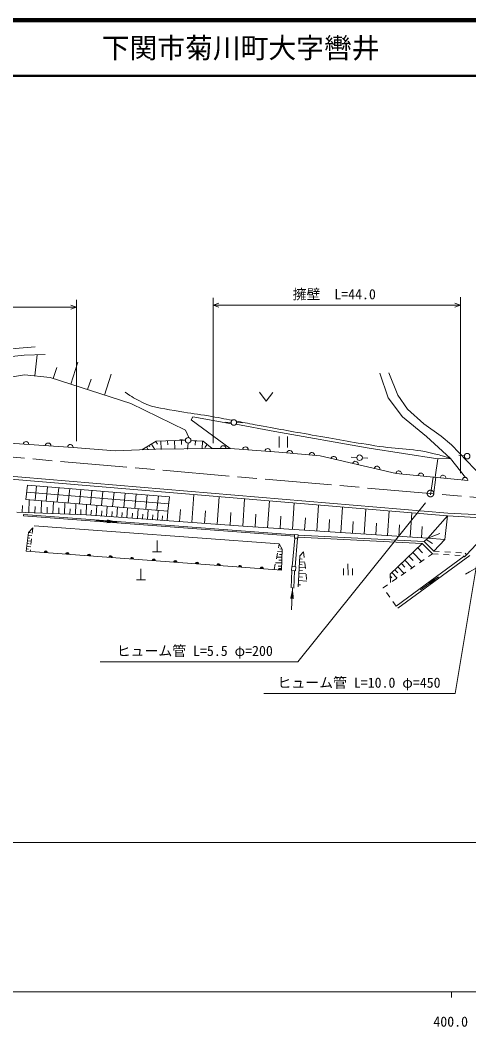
# Model space of a CAD drawing. Units: millimetres, scale not verified. Extents: x 40000 to 680000, y 20000 to 380000.
# Drawn here: x 390322 to 471116, y 198715 to 380000 of the extents above; entities that cross this region are included whole.
import ezdxf
from ezdxf.enums import TextEntityAlignment as Align

# ---------------------------------------------------------------- set-up
doc = ezdxf.new("R2010")
doc.units = ezdxf.units.MM
doc.header["$LTSCALE"] = 1000
doc.linetypes.add('CHAIN', pattern=[18.5, 12, -1.5, 3.5, -1.5])
for name, color, linetype, lineweight in [('M-BGD', 7, 'Continuous', 13), ('M-BMK', 2, 'CHAIN', 13), ('M-STR-HTXT', 7, 'Continuous', 13), ('M-TTL', 2, 'Continuous', 140), ('M-TTL-BAND', 7, 'Continuous', 13), ('M-TTL-LINE', 7, 'Continuous', 50)]:
    doc.layers.add(name, color=color, linetype=linetype, lineweight=lineweight)
doc.layers.add('M-TTL-TXT', color=7, linetype='Continuous')
doc.styles.add('ＭＳ ゴシック', font='')
doc.styles.get('ＭＳ ゴシック').set_extended_font_data('MS Gothic')

# ---------------------------------------------------------------- blocks, each defined once
blk = doc.blocks.new('畑')
at = {"color": 7, "linetype": 'Continuous', "lineweight": 13}
for p, q in [((-1.5, 1), (0, -1)), ((0, -1), (1.5, 1))]:
    blk.add_line(p, q, dxfattribs=at)
blk = doc.blocks.new('墓地')
at = {"color": 7, "linetype": 'Continuous', "lineweight": 13}
for p, q in [((0, 2.5), (0, 0)), ((-1, 0), (1, 0))]:
    blk.add_line(p, q, dxfattribs=at)
blk = doc.blocks.new('filled_arrow')
at = {"color": 0, "linetype": 'Continuous', "lineweight": -2}
blk.add_solid([(7.5, 1.25), (0, 0), (7.5, -1.25)], dxfattribs=at)

msp = doc.modelspace()

# ---------------------------------------------------------------- linework, layer by layer
at = {"layer": 'M-BGD'}
for p, q in [((392988, 315935), (393370, 319751)), ((396276, 315478), (396918, 317458)), ((399444, 314450), (400729, 318411)), ((383779, 314950), (391119, 316122)), ((391119, 316122), (395706, 315663)), ((395706, 315663), (410250, 310946)), ((405494, 312488), (406721, 316269)), ((458312, 312460), (456710, 316480)), ((402469, 313469), (403082, 315360)), ((460089, 309923), (458312, 312460)), ((462979, 307314), (460089, 309923)), ((427298, 307593), (428297, 307559)), ((429297, 307526), (430296, 307493)), ((466132, 305090), (462979, 307314)), ((436984, 305031), (436984, 303031)), ((438484, 303031), (438484, 305031)), ((468017, 303508), (466132, 305090)), ((407429, 302448), (399847, 303049)), ((412241, 302623), (414832, 304182)), ((413098, 303139), (413396, 302644)), ((413527, 303397), (413676, 303149)), ((413955, 303655), (414551, 302664)), ((414747, 304131), (415045, 303636)), ((424904, 302849), (414765, 302715)), ((414832, 304182), (420078, 304385)), ((415657, 304214), (415716, 302685)), ((416880, 304262), (416910, 303497)), ((418104, 304309), (418165, 302729)), ((419083, 304480), (420078, 304385)), ((419368, 304358), (419399, 303568)), ((420583, 303838), (420481, 302770)), ((421074, 304291), (422069, 304196)), ((421074, 304291), (423303, 304182)), ((421883, 304251), (421845, 303467)), ((423138, 304190), (423071, 302816)), ((423303, 304182), (424904, 302849)), ((424022, 303583), (423581, 303055)), ((473533, 297766), (468017, 303508)), ((414765, 302715), (407429, 302448)), ((449942, 301303), (450940, 301236)), ((451938, 301170), (452936, 301103)), ((470540, 297669), (467789, 301085)), ((469314, 301635), (470309, 301533)), ((467326, 291222), (385790, 298081)), ((467293, 290723), (387927, 297406)), ((464687, 297727), (464230, 294509)), ((465185, 297678), (464725, 294438)), ((391357, 293695), (391619, 296266)), ((417200, 294161), (391619, 296266)), ((393014, 293559), (393276, 296130)), ((395008, 293394), (395270, 295966)), ((397002, 293230), (397263, 295802)), ((398995, 293066), (399257, 295638)), ((416938, 291590), (391357, 293695)), ((417069, 292875), (391488, 294981)), ((400989, 292902), (401251, 295474)), ((402982, 292738), (403244, 295310)), ((404976, 292574), (405238, 295146)), ((406970, 292410), (407231, 294982)), ((408963, 292246), (409225, 294817)), ((410957, 292082), (411219, 294653)), ((412951, 291918), (413212, 294489)), ((414944, 291754), (415206, 294325)), ((416938, 291590), (417200, 294161)), ((421254, 289547), (421609, 294570)), ((425827, 289224), (426178, 294185)), ((430400, 288901), (430746, 293800)), ((390700, 291370), (390774, 292585)), ((391861, 291322), (391958, 293645)), ((392978, 291276), (393025, 292415)), ((394094, 291230), (394187, 293462)), ((395167, 291185), (395212, 292279)), ((396239, 291141), (396328, 293286)), ((397270, 291098), (397313, 292149)), ((398300, 291055), (398386, 293116)), ((399291, 291014), (399333, 292025)), ((400281, 290973), (400363, 292954)), ((401233, 290933), (401273, 291904)), ((402185, 290894), (402264, 292797)), ((404022, 290764), (404154, 292642)), ((405885, 290633), (406016, 292488)), ((407726, 290503), (407856, 292337)), ((409547, 290374), (409675, 292187)), ((411471, 290238), (411597, 292029)), ((413250, 290112), (413375, 291883)), ((419035, 289704), (419189, 291890)), ((434885, 288607), (435204, 293425)), ((439338, 288313), (439652, 293051)), ((443721, 288016), (444029, 292682)), ((448035, 287738), (448338, 292319)), ((452280, 287457), (452578, 291962)), ((389757, 291409), (402185, 290894)), ((390927, 290753), (390942, 290953)), ((390927, 290753), (439728, 287098)), ((390942, 290953), (439738, 287297)), ((402185, 290894), (431313, 288836)), ((403079, 290831), (403146, 291781)), ((404953, 290698), (405020, 291638)), ((406806, 290568), (406871, 291496)), ((408637, 290438), (408702, 291356)), ((410501, 290306), (410566, 291223)), ((412360, 290175), (412423, 291064)), ((414130, 290050), (414192, 290914)), ((415152, 291737), (415028, 289987)), ((415906, 289925), (415965, 290755)), ((416816, 289860), (416938, 291590)), ((423541, 289385), (423700, 291638)), ((428114, 289062), (428276, 291364)), ((432623, 288757), (432773, 291038)), ((437112, 288460), (437260, 290705)), ((441530, 288168), (441676, 290377)), ((456459, 287181), (456752, 291611)), ((460571, 286909), (460859, 291265)), ((463706, 286694), (467293, 290723)), ((466815, 286462), (467293, 290723)), ((473364, 290396), (467293, 290723)), ((473391, 290895), (467326, 291222)), ((392588, 288564), (391824, 287753)), ((392481, 287569), (392588, 288564)), ((436941, 285676), (392826, 288953)), ((407947, 289598), (403959, 289897)), ((431313, 288836), (463706, 286694)), ((445878, 287880), (446022, 290054)), ((450158, 287597), (450299, 289737)), ((454369, 287319), (454509, 289425)), ((458515, 287045), (458652, 289117)), ((462595, 286775), (462730, 288815)), ((391824, 287753), (391397, 284369)), ((391699, 286761), (392044, 286717)), ((391762, 287257), (392439, 287171)), ((391824, 287753), (392160, 287711)), ((392268, 285581), (392375, 286575)), ((439787, 286707), (439320, 281607)), ((439741, 287370), (439710, 286723)), ((439710, 286723), (440351, 286692)), ((439741, 287370), (440382, 287339)), ((440288, 286695), (439819, 281574)), ((440382, 287339), (440351, 286692)), ((440360, 286886), (462715, 285784)), ((440378, 287253), (463071, 286134)), ((463071, 286134), (463741, 286691)), ((463448, 286448), (464563, 285776)), ((463706, 286694), (463741, 286691)), ((463706, 286694), (466815, 286462)), ((463741, 286691), (465879, 287551)), ((466815, 286462), (464790, 284388)), ((473302, 286549), (470711, 283701)), ((391448, 284777), (391812, 284731)), ((391511, 285273), (392225, 285182)), ((391574, 285769), (391928, 285724)), ((391636, 286265), (392332, 286177)), ((436813, 284983), (436941, 285676)), ((436941, 285676), (437503, 284765)), ((437503, 284765), (437104, 284780)), ((437503, 284765), (437360, 280954)), ((456925, 280214), (462734, 285765)), ((461905, 284973), (462777, 284061)), ((462715, 285784), (464568, 283900)), ((463071, 286134), (464790, 284388)), ((437360, 280954), (391397, 284369)), ((392131, 284308), (392161, 284586)), ((436451, 283016), (436632, 283999)), ((437447, 283266), (436503, 283301)), ((437484, 284265), (436686, 284295)), ((437465, 283766), (436994, 283783)), ((440355, 277982), (440705, 283526)), ((440670, 282972), (441089, 282946)), ((440705, 283526), (441364, 284236)), ((441364, 284236), (441472, 283242)), ((458031, 274486), (470259, 283463)), ((458327, 274083), (471306, 283612)), ((460319, 283457), (461066, 282676)), ((461052, 284157), (462596, 282541)), ((462230, 282289), (463054, 282857)), ((463877, 283424), (464568, 283900)), ((465566, 283840), (464568, 283900)), ((465788, 284327), (464790, 284388)), ((467562, 283718), (466564, 283779)), ((467784, 284205), (466786, 284266)), ((469558, 283596), (468560, 283657)), ((469780, 284084), (468782, 284145)), ((470180, 283558), (470326, 283382)), ((470711, 283701), (470326, 283382)), ((470426, 284044), (470711, 283701)), ((436089, 281049), (436270, 282032)), ((437409, 282250), (436317, 282291)), ((437387, 281668), (436762, 281691)), ((437428, 282758), (436883, 282778)), ((439169, 280884), (439217, 281613)), ((439967, 281564), (439217, 281613)), ((439919, 280835), (439967, 281564)), ((440576, 281475), (441671, 281406)), ((440607, 281974), (441112, 281942)), ((440639, 282473), (441561, 282415)), ((441579, 282248), (441687, 281254)), ((448555, 281264), (448556, 280064)), ((449356, 280065), (449354, 282065)), ((450155, 281266), (450156, 280066)), ((457790, 281040), (458337, 280468)), ((458329, 281556), (459456, 280377)), ((458958, 282156), (459597, 281488)), ((459587, 282757), (460906, 281377)), ((460584, 281154), (461407, 281722)), ((439246, 280879), (439100, 277760)), ((439919, 280835), (439169, 280884)), ((439745, 280846), (439600, 277737)), ((440466, 279738), (441163, 279694)), ((440506, 280380), (441790, 280299)), ((440541, 280928), (441136, 280890)), ((441795, 280260), (441902, 279265)), ((457024, 278752), (456925, 280214)), ((456945, 279917), (457255, 279593)), ((457251, 280525), (458212, 279519)), ((457290, 278884), (458114, 279452)), ((458937, 280019), (459760, 280587)), ((465625, 279752), (462400, 277384)), ((439380, 277819), (439193, 273823)), ((440377, 278343), (440774, 278318)), ((440425, 279096), (441931, 279001)), ((456867, 276112), (456285, 276926)), ((458031, 274486), (457449, 275299))]:
    msp.add_line(p, q, dxfattribs=at)
for points in [[(327246, 326093), (336802, 325331), (346408, 325432), (353016, 324162), (361301, 321163), (366638, 319587), (374263, 318672), (382548, 318774), (391037, 319689), (394849, 319790)], [(357845, 323806), (363538, 321925), (372026, 320197), (380667, 320146), (393019, 321163)], [(455082, 316435), (456607, 312013), (459148, 308557), (463469, 305050), (467789, 301085), (465553, 300983), (465054, 297690)], [(410250, 310946), (420111, 306168), (420718, 304817)], [(399847, 303049), (379557, 304394), (353945, 309306)], [(428360, 307300), (421433, 308557), (421128, 308049), (428142, 302864)], [(465553, 300983), (453150, 302915), (436173, 305914), (429188, 307232)], [(470925, 297112), (458053, 298380), (444313, 301515), (436909, 302182), (428142, 302864), (424904, 302849)], [(455703, 277739), (455679, 277774), (456467, 278317)]]:
    msp.add_lwpolyline(points, dxfattribs=at)
for centre in [(428797, 307543), (420576, 304338), (451439, 301203), (470807, 301482)]:
    msp.add_circle(centre, 500, dxfattribs=at)
for centre, radius, start, end in [((391366, 303611), 500, 356.20784, 176.20784), ((395357, 303347), 500, 356.20784, 176.20784), ((399348, 303082), 500, 356.20784, 176.20784), ((426897, 302858), 500, 0.27218, 180.27218), ((430889, 302650), 500, 355.54938, 175.54938), ((434877, 302340), 500, 355.54938, 175.54938), ((438863, 302006), 500, 354.85212, 174.85212), ((442847, 301647), 500, 354.85212, 174.85212), ((446777, 300952), 500, 347.14766, 167.14766), ((450677, 300062), 500, 347.14766, 167.14766), ((454577, 299173), 500, 347.14766, 167.14766), ((458485, 298337), 500, 354.3776, 174.3776), ((462466, 297945), 500, 354.3776, 174.3776), ((466447, 297553), 500, 354.3776, 174.3776), ((470428, 297161), 500, 354.3776, 174.3776), ((394932, 284107), 300, 355.75097, 175.75097), ((394932, 284107), 150, 355.75097, 175.75097), ((398821, 283818), 300, 355.75097, 175.75097), ((398821, 283818), 150, 355.75097, 175.75097), ((402711, 283529), 300, 355.75097, 175.75097), ((402711, 283529), 150, 355.75097, 175.75097), ((406600, 283240), 300, 355.75097, 175.75097), ((406600, 283240), 150, 355.75097, 175.75097), ((410489, 282951), 300, 355.75097, 175.75097), ((410489, 282951), 150, 355.75097, 175.75097), ((414379, 282662), 300, 355.75097, 175.75097), ((414379, 282662), 150, 355.75097, 175.75097), ((418268, 282373), 300, 355.75097, 175.75097), ((418268, 282373), 150, 355.75097, 175.75097), ((422157, 282084), 300, 355.75097, 175.75097), ((422157, 282084), 150, 355.75097, 175.75097), ((426046, 281795), 300, 355.75097, 175.75097), ((426046, 281795), 150, 355.75097, 175.75097), ((429936, 281506), 300, 355.75097, 175.75097), ((429936, 281506), 150, 355.75097, 175.75097), ((433825, 281217), 300, 355.75097, 175.75097), ((433825, 281217), 150, 355.75097, 175.75097), ((437061, 280977), 300, 355.75097, 175.75097), ((437061, 280977), 150, 355.75097, 175.75097)]:
    msp.add_arc(centre, radius, start, end, dxfattribs=at)
for points, knots in [([(409224, 313020), (410489, 312090), (411010, 311820), (412244, 311214), (414710, 310003), (416377, 310056), (419076, 309548), (421074, 309172), (422212, 309075), (424215, 308729), (425889, 308440), (427187, 308194), (428489, 307943)], [0, 0, 0, 0, 1, 1, 1, 2, 2, 2, 3, 3, 3, 4, 4, 4, 4]), ([(429218, 307802), (430256, 307602), (431339, 307392), (432656, 307148), (436656, 306408), (438897, 305992), (442904, 305285), (447299, 304509), (449760, 304066), (454168, 303365), (458556, 302667), (461146, 302954), (465432, 301784), (466359, 301531), (466708, 301462), (467789, 301085)], [0, 0, 0, 0, 1, 1, 1, 2, 2, 2, 3, 3, 3, 4, 4, 4, 5, 5, 5, 5]), ([(470507, 280254), (472527, 281380), (473084, 281747), (474829, 282507), (475424, 282766), (475628, 282862), (476365, 283144)], [0, 0, 0, 0, 1, 1, 1, 2, 2, 2, 2])]:
    msp.add_open_spline(points, degree=3, knots=knots, dxfattribs=at)
at = {"layer": 'M-BMK'}
msp.add_line((538545, 288309), (331064, 306314), dxfattribs=at)
msp.add_circle((464214, 294760), 600, dxfattribs=at)
at = {"layer": 'M-STR-HTXT'}
for p, q in [((425094, 303832), (425094, 329978)), ((469612, 298415), (469612, 330096)), ((400479, 328329), (353722, 328329)), ((400479, 328329), (399479, 328679)), ((400479, 328329), (399479, 327979)), ((400479, 304186), (400479, 329625)), ((425094, 328683), (426094, 329033)), ((469612, 328683), (425094, 328683)), ((425094, 328683), (426094, 328333)), ((469612, 328683), (468612, 329033)), ((469612, 328683), (468612, 328333)), ((463334, 293050), (440318, 264455)), ((472959, 284681), (468635, 258735)), ((440318, 264455), (404748, 264455)), ((468635, 258735), (434181, 258735)), ((78715, 231936), (564738, 231936))]:
    msp.add_line(p, q, dxfattribs=at)
at = {"layer": 'M-TTL'}
msp.add_line((680000, 380000), (40000, 380000), dxfattribs=at)
at = {"layer": 'M-TTL-BAND'}
for p, q in [((40000, 205000), (579000, 205000)), ((468000, 205000), (468000, 204000))]:
    msp.add_line(p, q, dxfattribs=at)
at = {"layer": 'M-TTL-LINE'}
msp.add_line((40000, 370000), (680000, 370000), dxfattribs=at)

# ---------------------------------------------------------------- block references
at = {"layer": 'M-BGD'}
for name, p, xscale, yscale, rotation in [('畑', (434621, 312182), 800, 800, 359.76308), ('filled_arrow', (407947, 289598), 267, 267, 175.7), ('墓地', (414983, 284271), 800, 800, 359.99999), ('墓地', (412082, 279212), 800, 800, 359.99999), ('filled_arrow', (465625, 279752), 267, 267, 216.3), ('filled_arrow', (439380, 277819), 267, 267, 267.3)]:
    msp.add_blockref(name, p, dxfattribs=dict(at, xscale=xscale, yscale=yscale, rotation=rotation))

# ---------------------------------------------------------------- texts
at = {"layer": 'M-STR-HTXT', "style": 'ＭＳ ゴシック'}
for s, p in [('擁壁\u3000L=44.0', (446882, 329183)), ('ヒューム管 L=5.5 φ=200', (421766, 264955)), ('ヒューム管 L=10.0 φ=450', (451338, 259235))]:
    msp.add_text(s, height=1833, dxfattribs=at).set_placement(p, align=Align.BOTTOM_CENTER)
at = {"layer": 'M-TTL-BAND', "style": 'ＭＳ ゴシック'}
msp.add_text('400.0', height=1833, dxfattribs=at).set_placement((467844, 198195), align=Align.BOTTOM_CENTER)
at = {"layer": 'M-TTL-TXT', "style": 'ＭＳ ゴシック'}
msp.add_text('下関市菊川町大字轡井', height=3666, dxfattribs=at).set_placement((405024, 375000), align=Align.MIDDLE_LEFT)

doc.saveas('drawing.dxf')
